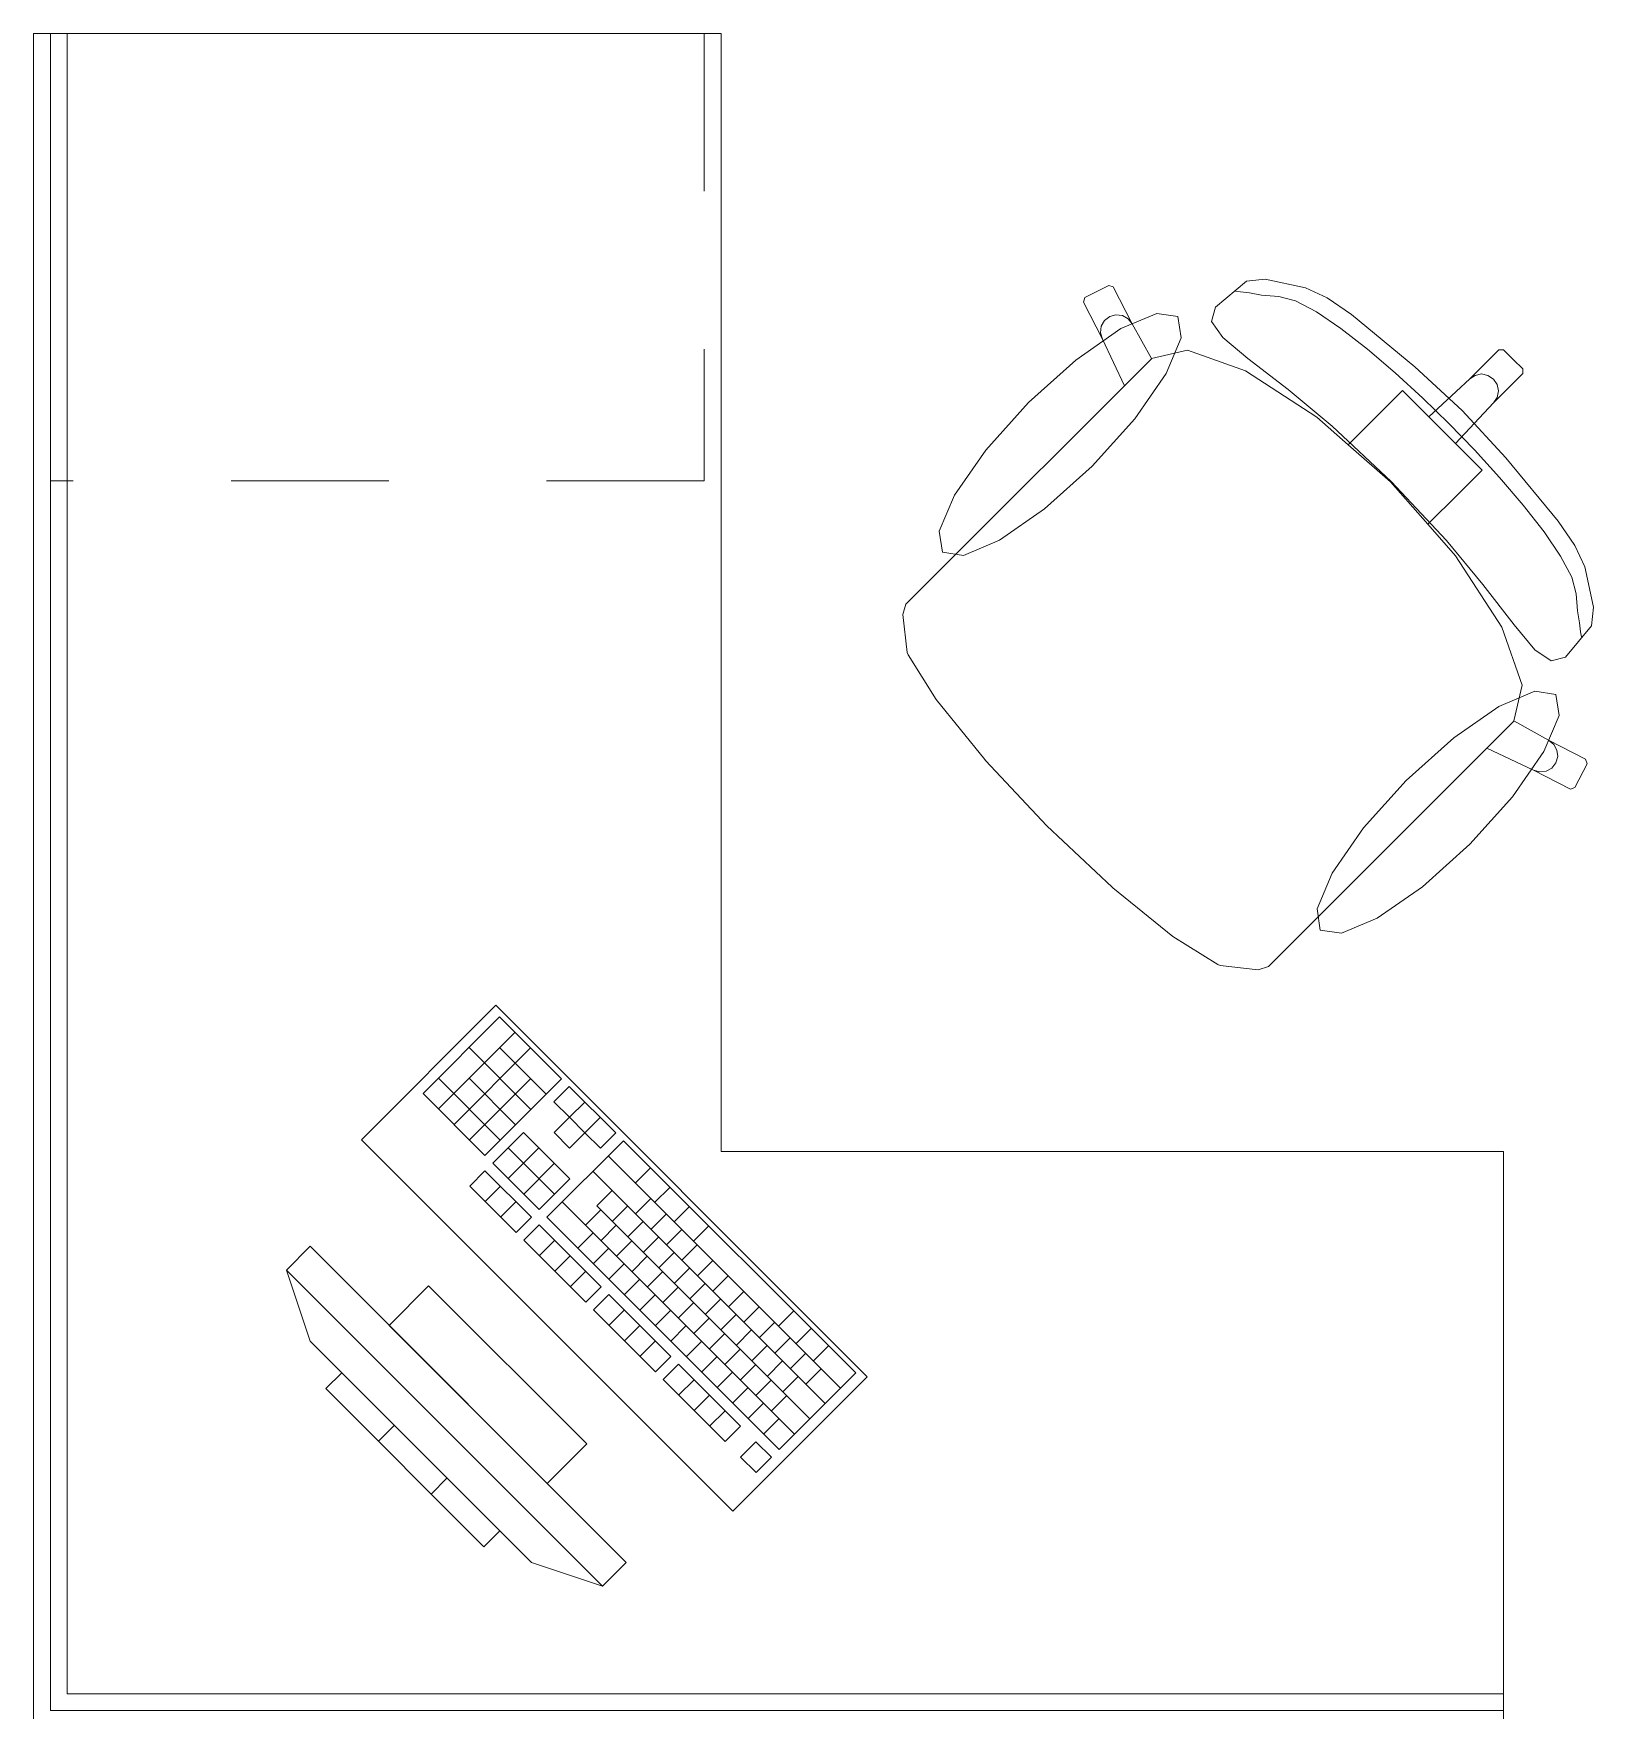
# Model space of a CAD drawing. Header units: inches. Extents: x -38 to 5698, y -33 to 92.
# Drawn here: x 103.226 to 104.622, y 20.961 to 22.461 of the extents above; entities that cross this region are included whole.
import ezdxf

# ---------------------------------------------------------------- set-up
doc = ezdxf.new("R2010")
doc.units = ezdxf.units.IN
doc.header["$MEASUREMENT"] = 0
doc.linetypes.add('Rayas', pattern=[0.282222, 0.141111, -0.141111])
doc.layers.add('Interior - Mobiliario', color=7, linetype='Continuous')

msp = doc.modelspace()

# ---------------------------------------------------------------- linework, layer by layer
at = {"layer": 'Interior - Mobiliario', "color": 175, "linetype": 'Continuous', "lineweight": 13}
for p, q in [((103.2263, 22.4607), (103.2563, 22.4607)), ((103.2263, 20.9757), (103.2263, 22.4607)), ((103.2563, 22.4607), (103.2563, 20.9757)), ((104.1667, 22.2246), (104.1881, 22.2354)), ((104.1881, 22.2354), (104.1921, 22.2341)), ((104.1921, 22.2341), (104.2091, 22.201)), ((104.2835, 22.2161), (104.3113, 22.2392)), ((104.306, 22.2296), (104.3015, 22.2304)), ((104.3113, 22.2392), (104.3281, 22.2411)), ((104.3281, 22.2411), (104.3642, 22.2334)), ((104.3642, 22.2334), (104.3835, 22.2244)), ((104.1654, 22.2205), (104.1667, 22.2246)), ((104.1824, 22.1874), (104.1654, 22.2205)), ((104.2801, 22.2031), (104.2835, 22.2161)), ((104.3141, 22.2288), (104.306, 22.2296)), ((104.3248, 22.2268), (104.3141, 22.2288)), ((104.3402, 22.2256), (104.3248, 22.2268)), ((104.355, 22.2217), (104.3402, 22.2256)), ((104.3738, 22.2118), (104.355, 22.2217)), ((104.3835, 22.2244), (104.4052, 22.2095)), ((104.1814, 22.1989), (104.1843, 22.204)), ((104.1843, 22.204), (104.1889, 22.2076)), ((104.1889, 22.2076), (104.1945, 22.2092)), ((104.1945, 22.2092), (104.2003, 22.2085)), ((104.2003, 22.2085), (104.2054, 22.2056)), ((104.2054, 22.2056), (104.2091, 22.201)), ((104.2091, 22.201), (104.2264, 22.17)), ((104.2901, 22.1888), (104.2801, 22.2031)), ((104.3957, 22.1969), (104.3738, 22.2118)), ((104.4052, 22.2095), (104.4619, 22.1627)), ((104.1808, 22.1931), (104.1814, 22.1989)), ((104.1824, 22.1874), (104.1808, 22.1931)), ((104.202, 22.1457), (104.1824, 22.1874)), ((104.3124, 22.1702), (104.2901, 22.1888)), ((104.4195, 22.1783), (104.3957, 22.1969)), ((104.2264, 22.17), (104.2584, 22.1774)), ((104.2584, 22.1774), (104.3103, 22.1591)), ((104.3485, 22.1423), (104.3124, 22.1702)), ((104.4442, 22.1572), (104.4195, 22.1783)), ((104.511, 22.1518), (104.5371, 22.1779)), ((104.5371, 22.1779), (104.5413, 22.1779)), ((104.5413, 22.1779), (104.5499, 22.1693)), ((104.2262, 22.1699), (104.202, 22.1457)), ((104.2262, 22.1699), (104.2264, 22.17)), ((104.3103, 22.1591), (104.3742, 22.1177)), ((104.4689, 22.1346), (104.4442, 22.1572)), ((104.4619, 22.1627), (104.5041, 22.1235)), ((104.511, 22.1518), (104.5158, 22.155)), ((104.5158, 22.155), (104.5216, 22.1562)), ((104.5216, 22.1562), (104.5273, 22.155)), ((104.5323, 22.1305), (104.5584, 22.1565)), ((104.5584, 22.1608), (104.5499, 22.1693)), ((104.5584, 22.1565), (104.5584, 22.1608)), ((104.0541, 21.9978), (104.202, 22.1457)), ((104.3878, 22.1096), (104.3485, 22.1423)), ((104.4297, 22.1203), (104.4508, 22.1415)), ((104.4508, 22.1415), (104.4745, 22.1178)), ((104.4745, 22.1178), (104.511, 22.1518)), ((104.5273, 22.155), (104.5322, 22.1517)), ((104.5355, 22.1468), (104.5322, 22.1517)), ((104.5367, 22.1411), (104.5355, 22.1468)), ((104.5356, 22.1353), (104.5367, 22.1411)), ((104.4923, 22.1118), (104.4689, 22.1346)), ((104.4983, 22.0939), (104.5323, 22.1305)), ((104.5323, 22.1305), (104.5356, 22.1353)), ((104.3742, 22.1177), (104.4023, 22.0929)), ((104.4023, 22.0929), (104.4297, 22.1203)), ((104.4745, 22.1178), (104.4864, 22.1059)), ((104.4923, 22.1118), (104.5151, 22.0883)), ((104.5432, 22.0813), (104.5041, 22.1235)), ((104.4406, 22.0601), (104.3878, 22.1096)), ((104.4983, 22.0939), (104.4864, 22.1059)), ((104.4023, 22.0929), (104.4401, 22.0596)), ((104.522, 22.0703), (104.4983, 22.0939)), ((104.5151, 22.0883), (104.5377, 22.0637)), ((104.59, 22.0246), (104.5432, 22.0813)), ((104.5008, 22.0491), (104.522, 22.0703)), ((104.4735, 22.0218), (104.4401, 22.0596)), ((104.4406, 22.0601), (104.4901, 22.0073)), ((104.5377, 22.0637), (104.5588, 22.039)), ((104.4735, 22.0218), (104.5008, 22.0491)), ((104.5588, 22.039), (104.5774, 22.0151)), ((104.4982, 21.9936), (104.4735, 22.0218)), ((104.6049, 22.0029), (104.59, 22.0246)), ((104.4901, 22.0073), (104.5228, 21.968)), ((104.5774, 22.0151), (104.5923, 21.9933)), ((104.0286, 21.9723), (104.0541, 21.9978)), ((104.5396, 21.9298), (104.4982, 21.9936)), ((104.5923, 21.9933), (104.6022, 21.9745)), ((104.6139, 21.9837), (104.6049, 22.0029)), ((104.6216, 21.9476), (104.6139, 21.9837)), ((104.0066, 21.9504), (104.0286, 21.9723)), ((104.5228, 21.968), (104.5507, 21.9318)), ((104.6022, 21.9745), (104.6061, 21.9597)), ((104.0038, 21.9411), (104.0066, 21.9504)), ((104.6061, 21.9597), (104.6073, 21.9443)), ((104.6198, 21.9308), (104.6216, 21.9476)), ((104.0078, 21.9071), (104.0038, 21.9411)), ((104.5507, 21.9318), (104.5693, 21.9096)), ((104.5966, 21.903), (104.6198, 21.9308)), ((104.6073, 21.9443), (104.6093, 21.9336)), ((104.6093, 21.9336), (104.6101, 21.9255)), ((104.5579, 21.8778), (104.5396, 21.9298)), ((104.6101, 21.9255), (104.6109, 21.921)), ((104.0087, 21.905), (104.0078, 21.9071)), ((104.0336, 21.865), (104.0087, 21.905)), ((104.5693, 21.9096), (104.5837, 21.8995)), ((104.5837, 21.8995), (104.5966, 21.903)), ((104.5505, 21.8459), (104.5579, 21.8778)), ((104.0771, 21.8113), (104.0336, 21.865)), ((104.5504, 21.8457), (104.5262, 21.8214)), ((104.5504, 21.8457), (104.5505, 21.8459)), ((104.5815, 21.8286), (104.5505, 21.8459)), ((104.5861, 21.8249), (104.5815, 21.8286)), ((104.6146, 21.8116), (104.5815, 21.8286)), ((104.0778, 21.8105), (104.0771, 21.8113)), ((104.1327, 21.7521), (104.0778, 21.8105)), ((104.3783, 21.6736), (104.5262, 21.8214)), ((104.5262, 21.8214), (104.568, 21.8019)), ((104.589, 21.8198), (104.5861, 21.8249)), ((104.5881, 21.8083), (104.5897, 21.814)), ((104.5897, 21.814), (104.589, 21.8198)), ((104.6159, 21.8075), (104.6146, 21.8116)), ((104.568, 21.8019), (104.5736, 21.8002)), ((104.568, 21.8019), (104.6011, 21.7849)), ((104.5736, 21.8002), (104.5794, 21.8009)), ((104.5794, 21.8009), (104.5845, 21.8037)), ((104.5845, 21.8037), (104.5881, 21.8083)), ((104.6051, 21.7862), (104.6159, 21.8075)), ((104.6011, 21.7849), (104.6051, 21.7862)), ((104.1327, 21.7521), (104.191, 21.6973)), ((104.191, 21.6973), (104.1918, 21.6966)), ((104.1918, 21.6966), (104.2455, 21.6531)), ((104.3528, 21.6481), (104.3783, 21.6736)), ((104.2455, 21.6531), (104.2855, 21.6281)), ((104.3309, 21.6261), (104.3528, 21.6481)), ((104.2855, 21.6281), (104.2877, 21.6272)), ((104.2877, 21.6272), (104.3216, 21.6232)), ((104.3216, 21.6232), (104.3309, 21.6261)), ((103.6432, 21.5812), (103.5747, 21.5126)), ((103.6986, 21.5258), (103.6432, 21.5812)), ((103.6571, 21.5674), (103.5885, 21.4988)), ((103.6709, 21.5535), (103.6024, 21.4849)), ((103.6712, 21.4984), (103.6158, 21.5538)), ((103.6849, 21.5121), (103.6434, 21.5536)), ((103.6438, 21.471), (103.5884, 21.5263)), ((103.6575, 21.4847), (103.6159, 21.5262)), ((103.6711, 21.5259), (103.6162, 21.4711)), ((103.6301, 21.4572), (103.6986, 21.5258)), ((103.5747, 21.5126), (103.6301, 21.4572)), ((103.7055, 21.5189), (103.6918, 21.5052)), ((103.7471, 21.4773), (103.7055, 21.5189)), ((103.6918, 21.5052), (103.7057, 21.4913)), ((103.7194, 21.505), (103.7057, 21.4913)), ((103.7057, 21.4913), (103.692, 21.4776)), ((103.7195, 21.4775), (103.7057, 21.4913)), ((103.7332, 21.4912), (103.7195, 21.4775)), ((103.6644, 21.4777), (103.637, 21.4503)), ((103.7059, 21.4362), (103.6644, 21.4777)), ((103.754, 21.4704), (103.6854, 21.4019)), ((103.692, 21.4776), (103.7058, 21.4638)), ((103.7058, 21.4638), (103.7195, 21.4775)), ((103.7195, 21.4775), (103.7334, 21.4636)), ((103.7334, 21.4636), (103.7471, 21.4773)), ((103.9617, 21.2627), (103.754, 21.4704)), ((103.637, 21.4503), (103.6785, 21.4088)), ((103.6922, 21.4225), (103.6507, 21.464)), ((103.6783, 21.4639), (103.6508, 21.4365)), ((103.6921, 21.45), (103.6647, 21.4226)), ((103.948, 21.249), (103.7403, 21.4567)), ((103.6301, 21.4435), (103.6164, 21.4297)), ((103.6717, 21.4019), (103.6301, 21.4435)), ((103.6785, 21.4088), (103.7059, 21.4362)), ((103.9343, 21.2353), (103.7266, 21.443)), ((103.7782, 21.4462), (103.7645, 21.4325)), ((103.6164, 21.4297), (103.658, 21.3882)), ((103.644, 21.4296), (103.6303, 21.4159)), ((103.7439, 21.4257), (103.7302, 21.412)), ((103.7956, 21.4289), (103.7818, 21.4152)), ((103.6578, 21.4158), (103.6441, 21.4021)), ((103.9069, 21.2079), (103.6992, 21.4156)), ((103.7336, 21.4085), (103.7199, 21.3948)), ((103.9206, 21.2216), (103.7302, 21.412)), ((103.7577, 21.4118), (103.744, 21.3981)), ((103.7784, 21.4186), (103.7647, 21.4049)), ((103.8129, 21.4116), (103.7992, 21.3979)), ((103.658, 21.3882), (103.6717, 21.4019)), ((103.6786, 21.395), (103.6649, 21.3813)), ((103.734, 21.3396), (103.6786, 21.395)), ((103.6854, 21.4019), (103.8932, 21.1941)), ((103.7475, 21.3947), (103.7338, 21.3809)), ((103.7716, 21.398), (103.7579, 21.3843)), ((103.7922, 21.4048), (103.7785, 21.3911)), ((103.8061, 21.3909), (103.7924, 21.3772)), ((103.8302, 21.3943), (103.8165, 21.3805)), ((103.4736, 21.3759), (103.4524, 21.3547)), ((103.7564, 21.093), (103.4736, 21.3759)), ((103.6649, 21.3813), (103.7203, 21.3259)), ((103.6924, 21.3811), (103.6787, 21.3674)), ((103.7269, 21.3879), (103.7131, 21.3742)), ((103.7613, 21.3808), (103.7476, 21.3671)), ((103.7854, 21.3841), (103.7717, 21.3704)), ((103.8199, 21.3771), (103.8062, 21.3634)), ((103.7063, 21.3673), (103.6926, 21.3536)), ((103.7407, 21.374), (103.727, 21.3603)), ((103.7545, 21.3602), (103.7408, 21.3465)), ((103.7752, 21.367), (103.7615, 21.3532)), ((103.7993, 21.3703), (103.7856, 21.3566)), ((103.8338, 21.3632), (103.8201, 21.3495)), ((103.4524, 21.3547), (103.7352, 21.0718)), ((103.4524, 21.3547), (103.4736, 21.291)), ((103.7201, 21.3535), (103.7064, 21.3397)), ((103.7684, 21.3463), (103.7547, 21.3326)), ((103.789, 21.3531), (103.7753, 21.3394)), ((103.8131, 21.3564), (103.7994, 21.3427)), ((103.8476, 21.3494), (103.8339, 21.3357)), ((103.5796, 21.3405), (103.5443, 21.3052)), ((103.7211, 21.1991), (103.5796, 21.3405)), ((103.7203, 21.3259), (103.734, 21.3396)), ((103.7409, 21.3327), (103.7272, 21.319)), ((103.7963, 21.2773), (103.7409, 21.3327)), ((103.7822, 21.3325), (103.7685, 21.3188)), ((103.8029, 21.3393), (103.7892, 21.3256)), ((103.827, 21.3426), (103.8133, 21.3289)), ((103.8615, 21.3355), (103.8478, 21.3218)), ((103.7272, 21.319), (103.7826, 21.2636)), ((103.7547, 21.3188), (103.741, 21.3051)), ((103.7961, 21.3186), (103.7824, 21.3049)), ((103.8167, 21.3254), (103.803, 21.3117)), ((103.8408, 21.3287), (103.8271, 21.315)), ((103.8753, 21.3217), (103.8616, 21.308)), ((103.9063, 21.3181), (103.8926, 21.3044)), ((103.5443, 21.3052), (103.6857, 21.1638)), ((103.7686, 21.305), (103.7549, 21.2913)), ((103.8099, 21.3048), (103.7962, 21.2911)), ((103.8306, 21.3116), (103.8169, 21.2979)), ((103.8547, 21.3149), (103.841, 21.3012)), ((103.8685, 21.3011), (103.8548, 21.2873)), ((103.8892, 21.3078), (103.8754, 21.2941)), ((103.9219, 21.3025), (103.9082, 21.2888)), ((103.6716, 21.093), (103.4736, 21.291)), ((103.7824, 21.2911), (103.7687, 21.2774)), ((103.8238, 21.2909), (103.8101, 21.2772)), ((103.8444, 21.2977), (103.8307, 21.284)), ((103.8824, 21.2872), (103.8687, 21.2735)), ((103.903, 21.294), (103.8893, 21.2803)), ((103.9375, 21.2869), (103.9238, 21.2732)), ((103.7826, 21.2636), (103.7963, 21.2773)), ((103.8032, 21.2704), (103.7895, 21.2567)), ((103.8586, 21.215), (103.8032, 21.2704)), ((103.8376, 21.2771), (103.8239, 21.2634)), ((103.8583, 21.2839), (103.8446, 21.2702)), ((103.8721, 21.27), (103.8584, 21.2563)), ((103.8962, 21.2734), (103.8825, 21.2596)), ((103.9169, 21.2801), (103.9031, 21.2664)), ((103.5019, 21.2627), (103.4877, 21.2486)), ((103.6433, 21.1213), (103.5019, 21.2627)), ((103.7895, 21.2567), (103.8449, 21.2013)), ((103.8171, 21.2565), (103.8033, 21.2428)), ((103.8515, 21.2632), (103.8378, 21.2495)), ((103.886, 21.2562), (103.8723, 21.2425)), ((103.8932, 21.1941), (103.9617, 21.2627)), ((103.9101, 21.2595), (103.8964, 21.2458)), ((103.9307, 21.2663), (103.917, 21.2526)), ((103.4877, 21.2486), (103.6291, 21.1072)), ((103.8309, 21.2427), (103.8172, 21.229)), ((103.8653, 21.2494), (103.8516, 21.2357)), ((103.8998, 21.2423), (103.8861, 21.2286)), ((103.8448, 21.2288), (103.831, 21.2151)), ((103.8792, 21.2355), (103.8655, 21.2218)), ((103.549, 21.2156), (103.5348, 21.2015)), ((103.8449, 21.2013), (103.8586, 21.215)), ((103.893, 21.2217), (103.8793, 21.208)), ((103.6857, 21.1638), (103.7211, 21.1991)), ((103.8725, 21.2011), (103.8587, 21.1874)), ((103.8863, 21.1873), (103.8725, 21.2011)), ((103.8587, 21.1874), (103.8726, 21.1736)), ((103.8726, 21.1736), (103.8863, 21.1873)), ((103.5961, 21.1685), (103.582, 21.1543)), ((103.6291, 21.1072), (103.6433, 21.1213)), ((103.7352, 21.0718), (103.6716, 21.093)), ((103.7352, 21.0718), (103.7564, 21.093)), ((103.2263, 20.9457), (103.2263, 20.9757)), ((103.2563, 20.9757), (104.5413, 20.9757)), ((104.5413, 20.9757), (104.5413, 20.9457))]:
    msp.add_line(p, q, dxfattribs=at)
at = {"layer": 'Interior - Mobiliario', "color": 175, "linetype": 'Rayas', "lineweight": 13}
for p, q in [((103.8263, 22.4607), (103.8263, 22.0607)), ((103.8263, 22.0607), (103.2413, 22.0607))]:
    msp.add_line(p, q, dxfattribs=at)
at = {"layer": 'Interior - Mobiliario', "color": 175, "linetype": 'Continuous', "lineweight": 13, "flags": 128}
for points in [[(103.2413, 20.9607), (103.2413, 22.4607), (103.8413, 22.4607), (103.8413, 21.4607), (104.5413, 21.4607), (104.5413, 20.9607)], [(104.1162, 22.1306), (104.1587, 22.1687), (104.199, 22.1968), (104.2311, 22.2104), (104.25, 22.2075), (104.2529, 22.1886), (104.2393, 22.1565), (104.2113, 22.1161), (104.1731, 22.0737), (104.1306, 22.0355), (104.0903, 22.0075), (104.0582, 21.9939), (104.0393, 21.9968), (104.0364, 22.0157), (104.05, 22.0477), (104.078, 22.0881)], [(104.5111, 21.7356), (104.5493, 21.7781), (104.5773, 21.8185), (104.5909, 21.8506), (104.588, 21.8695), (104.5691, 21.8724), (104.537, 21.8587), (104.4967, 21.8307), (104.4542, 21.7926), (104.416, 21.7501), (104.388, 21.7097), (104.3744, 21.6777), (104.3773, 21.6587), (104.3962, 21.6559), (104.4283, 21.6695), (104.4686, 21.6975)], [(103.8519, 21.139), (103.9721, 21.2592), (103.6397, 21.5916), (103.5195, 21.4713)]]:
    msp.add_lwpolyline(points, close=True, dxfattribs=at)

doc.saveas('drawing.dxf')
